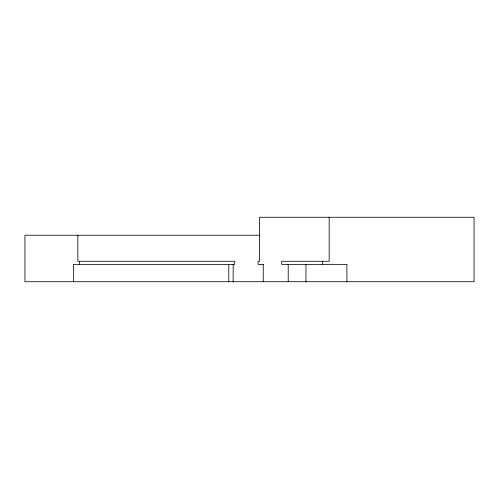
<?xml version="1.0" encoding="UTF-8"?>
<svg xmlns="http://www.w3.org/2000/svg" width="499" height="499" viewBox="0 0 499 499"><rect width="100%" height="100%" fill="white"/><g stroke="black" fill="none" stroke-linecap="round" stroke-linejoin="round"><path stroke-width="0.75" d="M259.461 235.241L24.95 235.241L24.95 281.735L474.05 281.735L474.05 217.265L259.605 217.265L259.605 261.276L258.064 261.276L258.064 264.376L263.478 264.376M346.911 281.735L346.911 264.376L281.667 264.376L281.667 261.276L329.159 261.276L329.159 217.265M322.61 261.276L322.61 264.376M305.968 264.376L305.968 281.735M288.216 264.376L288.216 281.735M263.254 264.376L263.254 281.735M233.152 264.376L233.152 281.735M228.792 264.376L228.792 281.735M79.397 261.276L79.397 264.376M77.838 235.241L77.838 261.276L234.711 261.276L234.711 264.376L73.478 264.376L73.478 281.735"/></g></svg>
